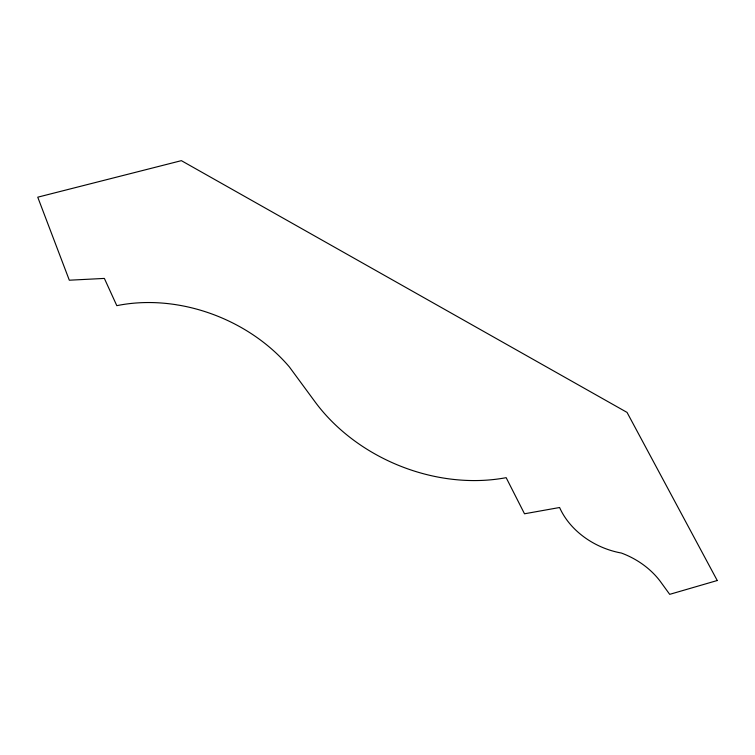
<?xml version="1.0" encoding="UTF-8"?>
<svg xmlns="http://www.w3.org/2000/svg" width="755" height="755" viewBox="0 0 755 755"><rect width="100%" height="100%" fill="white"/><g stroke="black" fill="none" stroke-linecap="round" stroke-linejoin="round"><path stroke-width="1.13" d="M717.25 580.519L669.704 594.345L660.078 581.095A71.593 55.794 22.5 0 0 621.374 553.038A71.414 55.653 22.5 0 1 559.597 507.511L524.508 513.787L506.161 477.67A163.892 127.727 22.5 0 1 315.222 402.075L289.363 366.921A151.897 118.375 22.5 0 0 116.808 305.662L104.369 278.416L69.318 280.209L37.75 197.187L181.37 160.655L627.046 412.409L717.25 580.519"/></g></svg>
